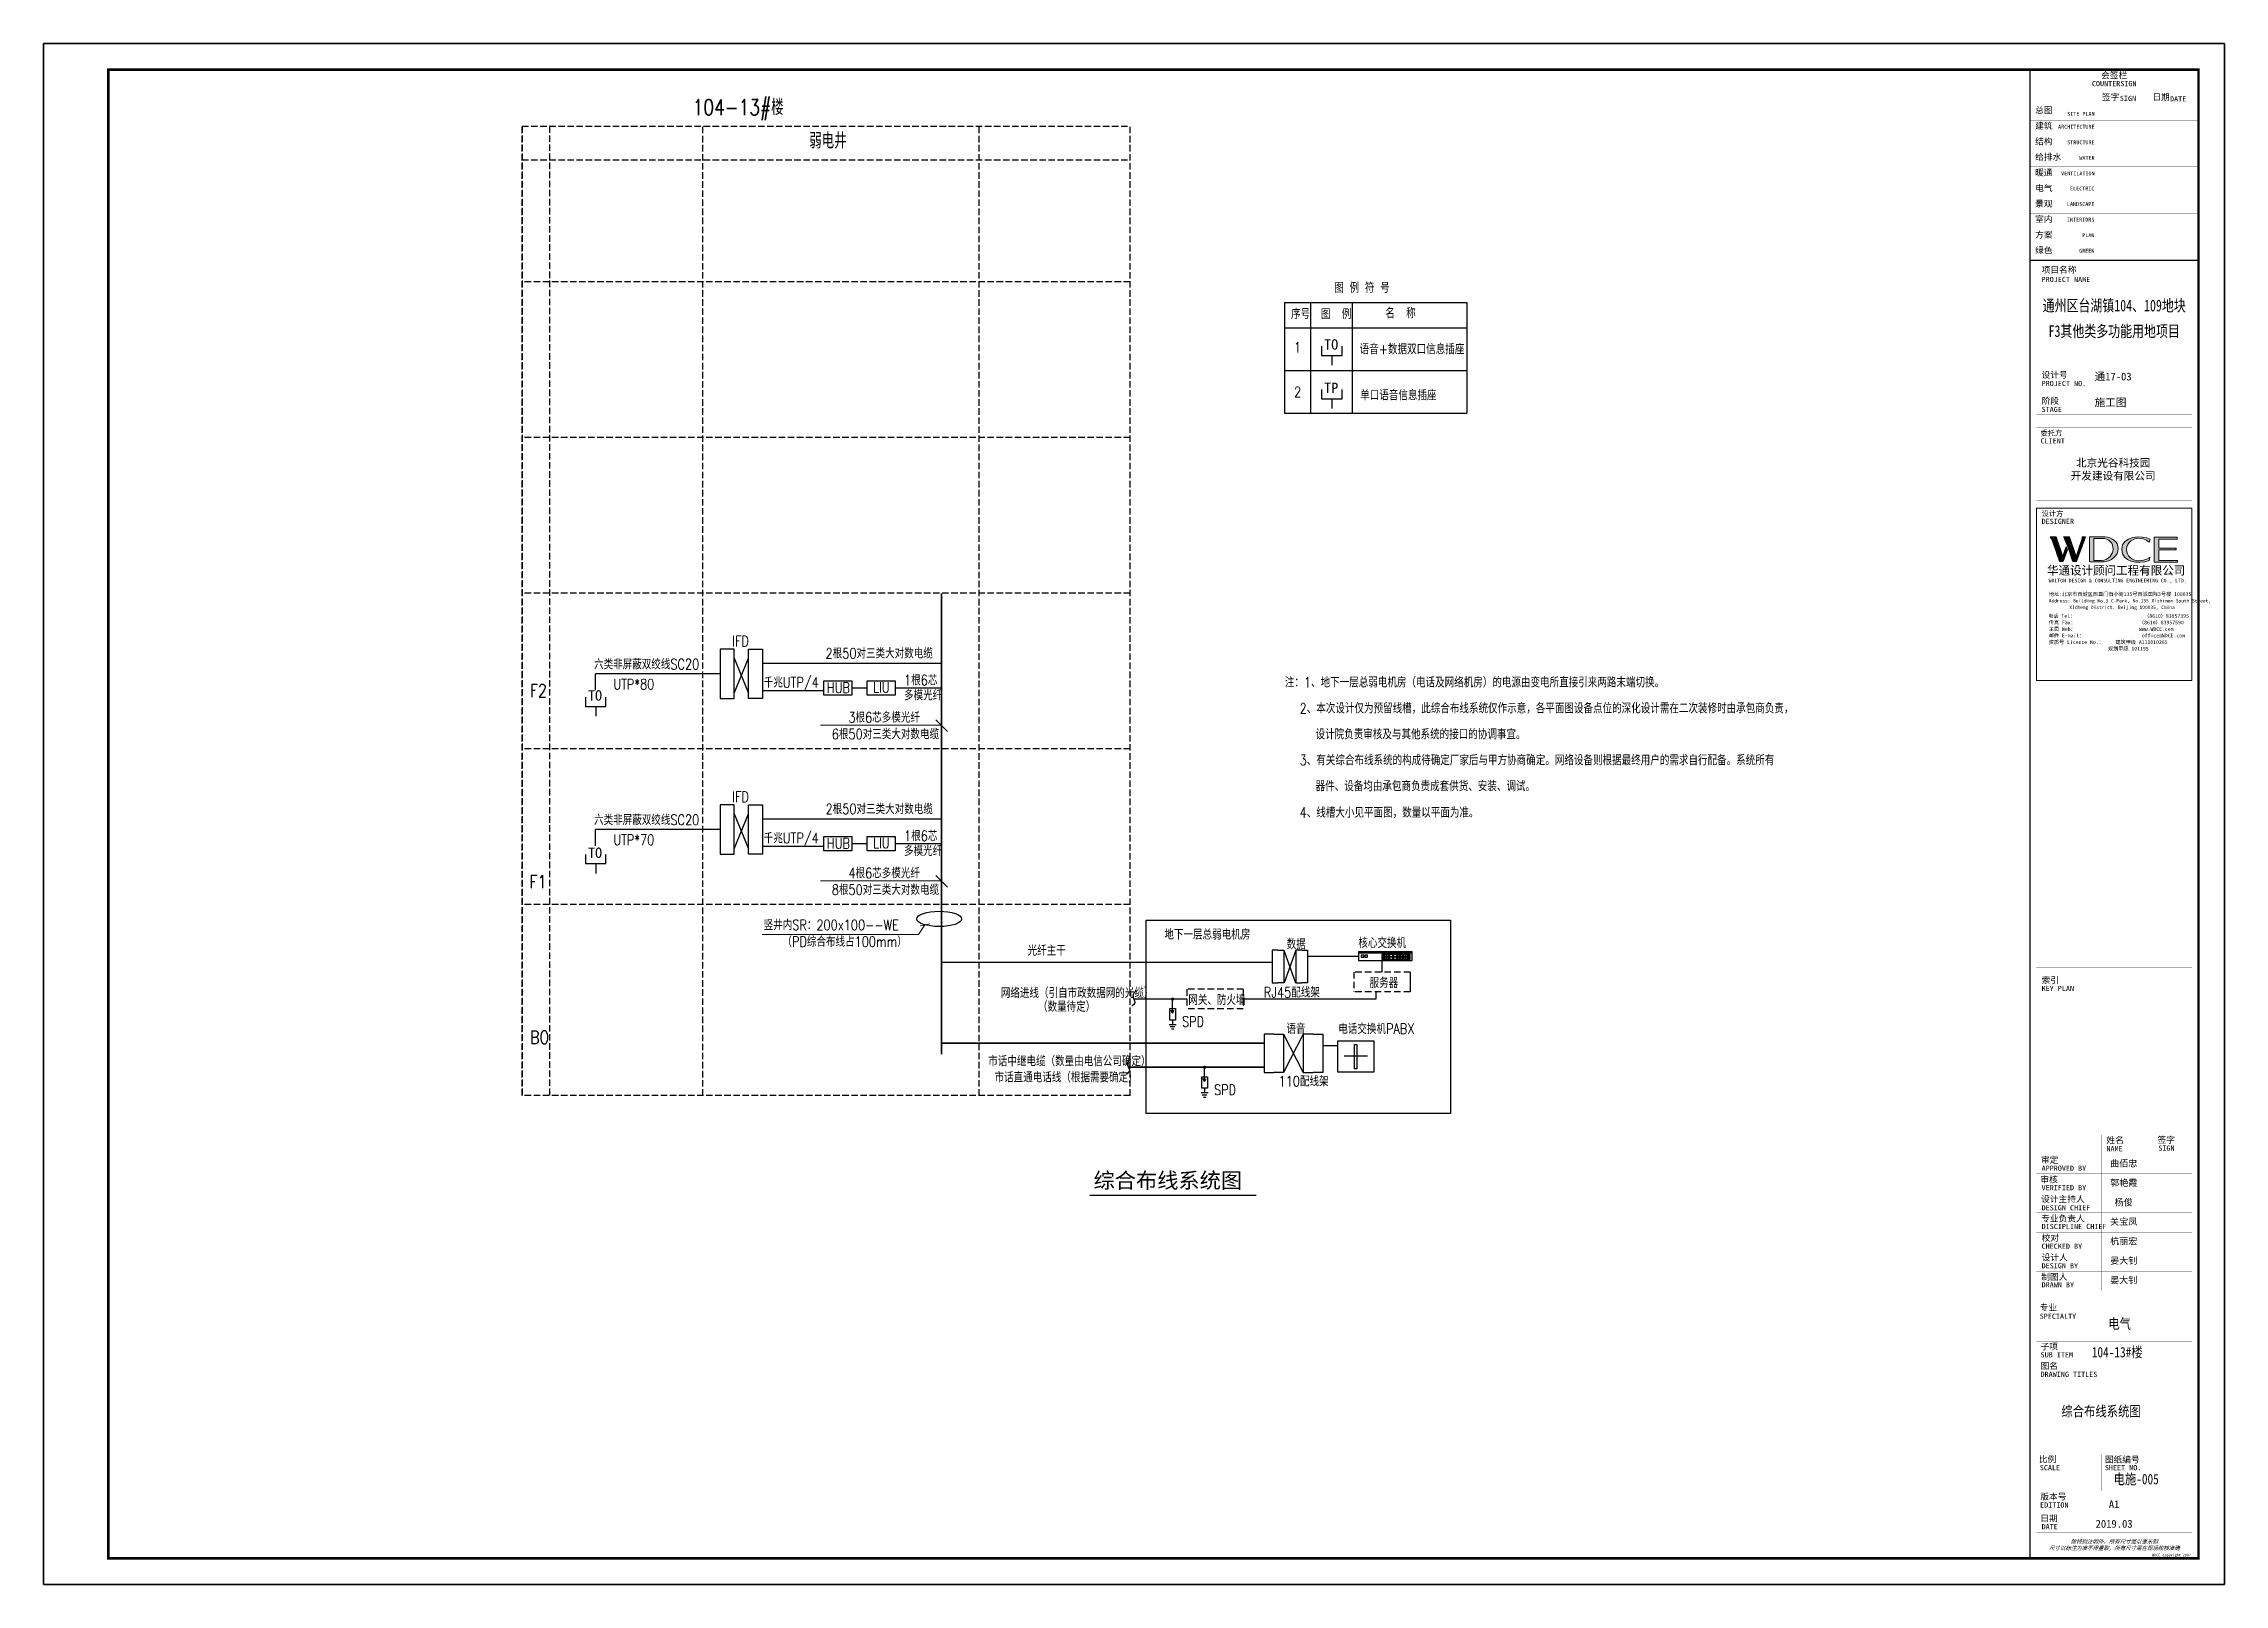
# Model space of a CAD drawing. Extents: x -54686 to 596156, y -555137 to 71395.
# Drawn here: x 359897 to 443997, y -117829 to -58429 of the extents above; entities that cross this region are included whole.
import ezdxf
from ezdxf.enums import TextEntityAlignment as Align

# ---------------------------------------------------------------- set-up
doc = ezdxf.new("R2010")
doc.units = 0
doc.header["$LTSCALE"] = 1000
for name, pattern in [('ah-pole_200$0$CENTER2', [28.575, 19.05, -3.175, 3.175, -3.175]), ('CONTINOUS', [0]), ('DASH', [0.35, 0.25, -0.1]), ('HIDDENX2', [0.75, 0.5, -0.25])]:
    doc.linetypes.add(name, pattern=pattern)
doc.layers.get('0').update_dxf_attribs({"linetype": 'CONTINUOUS'})
doc.layers.get('Defpoints').update_dxf_attribs({"linetype": 'CONTINUOUS'})
for name, color, linetype in [('0-弱电', 7, 'CONTINUOUS'), ('_综合布线', 252, 'CONTINUOUS'), ('ah-pole_200$0$A-FLOR-8', 252, 'ah-pole_200$0$CENTER2'), ('DIAN', 252, 'CONTINUOUS'), ('DIAN1', 252, 'CONTINUOUS'), ('DQ', 7, 'CONTINOUS'), ('EQUIPMENT', 252, 'CONTINUOUS'), ('J', 252, 'CONTINUOUS'), ('SCH', 252, 'CONTINUOUS'), ('SHEET_TEXT', 7, 'CONTINUOUS'), ('SYSTEM', 252, 'CONTINUOUS'), ('TEL_TITLE', 6, 'CONTINUOUS'), ('TQ', 252, 'CONTINUOUS'), ('WALL', 9, 'CONTINUOUS'), ('Z-RD-红', 252, 'CONTINUOUS'), ('Z-RD-黄1', 252, 'CONTINUOUS'), ('电气文字', 7, 'CONTINUOUS')]:
    doc.layers.add(name, color=color, linetype=linetype)
doc.styles.add('-宋体', font='', dxfattribs={"width": 0.8})
doc.styles.add('AAA', font='simhei.ttf', dxfattribs={"width": 0.8})
doc.styles.add('MM', font='complex.shx', dxfattribs={"width": 0.8, "bigfont": 'hztxt.shx'})
doc.styles.add('TQ', font='simhei.ttf')
doc.styles.add('华文细黑', font='STXIHEI.TTF', dxfattribs={"height": 10})
doc.styles.add('图签信息$0$hwxh', font='STXIHEI.TTF')
doc.styles.add('图签信息$0$华文细黑', font='STXIHEI.TTF', dxfattribs={"height": 10})
doc.styles.get('-宋体').set_extended_font_data('NSimSun')

# ---------------------------------------------------------------- blocks, each defined once
blk = doc.blocks.new('F4')
at = {"layer": 'SYSTEM'}
for p, q in [((-125, 700), (125, 700)), ((-125, 200), (-125, 700)), ((125, 200), (-125, 200)), ((0, 700), (0, 900)), ((0, 400), (0, 0)), ((125, 700), (125, 200))]:
    blk.add_line(p, q, dxfattribs=at)
at = {"layer": 'SYSTEM', "color": 1}
for q in [(-75, 270), (75, 270)]:
    blk.add_line((0, 400), q, dxfattribs=at)
blk = doc.blocks.new('A$C17A357B6')
at = {"layer": 'DIAN1', "color": 1, "linetype": 'Continuous', "const_width": 74.8}
blk.add_lwpolyline([(37, 75, 1), (113, 75, 1)], format="xyb", close=True, dxfattribs=at)
blk = doc.blocks.new('55555')
at = {"layer": '_综合布线', "color": 3}
for p, q in [((175731, 43720), (175731, 43497)), ((176225, 43497), (176225, 43720)), ((175731, 43497), (176225, 43497)), ((175978, 43497), (175978, 43263))]:
    blk.add_line(p, q, dxfattribs=at)
at = {"layer": '_综合布线', "color": 3, "style": '-宋体'}
blk.add_text('TO', height=250, dxfattribs=at).set_placement((175793, 43635))
blk = doc.blocks.new('22222')
at = {"layer": '_综合布线', "color": 3}
for p, q in [((176956, 43777), (176956, 43555)), ((177450, 43555), (177450, 43777)), ((176956, 43555), (177450, 43555)), ((177203, 43555), (177203, 43320))]:
    blk.add_line(p, q, dxfattribs=at)
at = {"layer": '_综合布线', "color": 3, "style": '-宋体'}
blk.add_text('TP', height=250, dxfattribs=at).set_placement((177019, 43692))
blk = doc.blocks.new('_Oblique')
at = {"color": 0, "linetype": 'ByBlock', "lineweight": -2}
blk.add_line((-0.5, -0.5), (0.5, 0.5), dxfattribs=at)
blk = doc.blocks.new('图签信息$0$WDCE Copyright200X')
at = {"const_width": 0.016}
blk.add_lwpolyline([(-10.6, 1.26, 1), (-11.4, 1.26, 1)], format="xyb", close=True, dxfattribs=at)
at = {"style": '图签信息$0$华文细黑'}
for s, p in [('WDCE ', (-11.46, 0.5)), ('     Copyright ', (-3.51, 0.5))]:
    blk.add_text(s, height=1, dxfattribs=at).set_placement(p, align=Align.BOTTOM_RIGHT)
blk.add_text('c', height=0.6, dxfattribs=at).set_placement((-11.04, 1.35), align=Align.MIDDLE_CENTER)
blk.add_attdef('200X', text='', height=1, dxfattribs=at).set_placement((-0.45, 0.5), align=Align.BOTTOM_RIGHT)
blk = doc.blocks.new('图签信息$0$logo2')
h = blk.add_hatch(color=7)
h.paths.add_polyline_path([(19.02, -7.36), (15.84, -7.36), (15.84, -3.97), (18.97, -3.97), (18.97, -4.24), (16.46, -4.24), (16.46, -5.45), (18.81, -5.45), (18.81, -5.69), (16.47, -5.69), (16.47, -7.12), (19.02, -7.12)])
edge = h.paths.add_edge_path()
edge.add_spline(control_points=[(15.26, -4.21), (15.26, -4.21), (15.13, -4.65), (15.13, -4.65), (15.13, -4.65), (14.62, -4.1), (13.73, -4.1), (13.04, -4.1), (12.07, -4.54), (12.08, -5.62), (12.08, -6.49), (12.77, -7.16), (13.73, -7.17), (14.66, -7.17), (15.23, -6.68), (15.23, -6.68), (15.23, -6.68), (15.16, -7.11), (15.16, -7.11), (13.63, -7.7), (11.42, -7.29), (11.41, -5.64), (11.4, -3.72), (14.16, -3.66), (15.26, -4.21)], knot_values=[0, 0, 0, 0, 1, 1, 1, 2, 2, 2, 3, 3, 3, 4, 4, 4, 5, 5, 5, 6, 6, 6, 7, 7, 7, 8, 8, 8, 8], degree=3, periodic=0)
edge = h.paths.add_edge_path(flags=16)
edge.add_spline(control_points=[(10.23, -5.57), (10.23, -5.16), (10.12, -4.83), (9.9, -4.58), (9.63, -4.27), (9.23, -4.12), (8.69, -4.12), (8.69, -4.12), (7.64, -4.12), (7.64, -4.12), (7.64, -4.12), (7.64, -7.1), (7.64, -7.1), (7.64, -7.1), (8.66, -7.1), (8.66, -7.1), (9.13, -7.1), (9.52, -6.93), (9.82, -6.6), (10.09, -6.31), (10.23, -5.96), (10.23, -5.57)], knot_values=[0, 0, 0, 0, 1, 1, 1, 2, 2, 2, 3, 3, 3, 4, 4, 4, 5, 5, 5, 6, 6, 6, 7, 7, 7, 7], degree=3, periodic=0)
edge = h.paths.add_edge_path()
edge.add_spline(control_points=[(10.92, -5.51), (10.92, -5.96), (10.72, -6.37), (10.34, -6.72), (9.92, -7.1), (9.41, -7.29), (8.82, -7.29), (8.82, -7.29), (7.03, -7.29), (7.03, -7.29), (7.03, -7.29), (7.03, -3.92), (7.03, -3.92), (7.03, -3.92), (9.1, -3.92), (9.1, -3.92), (9.59, -3.92), (10.01, -4.06), (10.36, -4.34), (10.73, -4.64), (10.92, -5.03), (10.92, -5.51)], knot_values=[0, 0, 0, 0, 1, 1, 1, 2, 2, 2, 3, 3, 3, 4, 4, 4, 5, 5, 5, 6, 6, 6, 7, 7, 7, 7], degree=3, periodic=0)
at = {"lineweight": 0}
blk.add_lwpolyline([(19.02, -7.36), (15.84, -7.36), (15.84, -3.97), (18.97, -3.97), (18.97, -4.24), (16.46, -4.24), (16.46, -5.45), (18.81, -5.45), (18.81, -5.69), (16.47, -5.69), (16.47, -7.12), (19.02, -7.12), (19.02, -7.36)], dxfattribs=at)
for points, knots in [([(10.92, -5.51), (10.92, -5.96), (10.72, -6.37), (10.34, -6.72), (9.92, -7.1), (9.41, -7.29), (8.82, -7.29), (8.82, -7.29), (7.03, -7.29), (7.03, -7.29), (7.03, -7.29), (7.03, -3.92), (7.03, -3.92), (7.03, -3.92), (9.1, -3.92), (9.1, -3.92), (9.59, -3.92), (10.01, -4.06), (10.36, -4.34), (10.73, -4.64), (10.92, -5.03), (10.92, -5.51)], [0, 0, 0, 0, 1, 1, 1, 2, 2, 2, 3, 3, 3, 4, 4, 4, 5, 5, 5, 6, 6, 6, 7, 7, 7, 7]), ([(10.23, -5.57), (10.23, -5.16), (10.12, -4.83), (9.9, -4.58), (9.63, -4.27), (9.23, -4.12), (8.69, -4.12), (8.69, -4.12), (7.64, -4.12), (7.64, -4.12), (7.64, -4.12), (7.64, -7.1), (7.64, -7.1), (7.64, -7.1), (8.66, -7.1), (8.66, -7.1), (9.13, -7.1), (9.52, -6.93), (9.82, -6.6), (10.09, -6.31), (10.23, -5.96), (10.23, -5.57)], [0, 0, 0, 0, 1, 1, 1, 2, 2, 2, 3, 3, 3, 4, 4, 4, 5, 5, 5, 6, 6, 6, 7, 7, 7, 7]), ([(15.26, -4.21), (15.26, -4.21), (15.13, -4.65), (15.13, -4.65), (15.13, -4.65), (14.62, -4.1), (13.73, -4.1), (13.04, -4.1), (12.07, -4.54), (12.08, -5.62), (12.08, -6.49), (12.77, -7.16), (13.73, -7.17), (14.66, -7.17), (15.23, -6.68), (15.23, -6.68), (15.23, -6.68), (15.16, -7.11), (15.16, -7.11), (13.63, -7.7), (11.42, -7.29), (11.41, -5.64), (11.4, -3.72), (14.16, -3.66), (15.26, -4.21)], [0, 0, 0, 0, 1, 1, 1, 2, 2, 2, 3, 3, 3, 4, 4, 4, 5, 5, 5, 6, 6, 6, 7, 7, 7, 8, 8, 8, 8])]:
    blk.add_open_spline(points, degree=3, knots=knots, dxfattribs=at)
blk = doc.blocks.new('图签信息$0$logo1')
h = blk.add_hatch(color=8)
edge = h.paths.add_edge_path()
edge.add_spline(control_points=[(3.86, -5.21), (3.63, -5.88), (3.39, -6.56), (3.39, -6.56), (3.39, -6.56), (2.5, -3.91), (2.5, -3.91), (2.5, -3.91), (1.8, -3.91), (1.69, -3.91), (2.02, -4.39), (2.95, -7.27), (2.95, -7.27), (2.95, -7.27), (3.44, -7.27), (3.44, -7.27), (3.44, -7.27), (4.03, -5.66), (4.03, -5.66), (4.03, -5.66), (3.86, -5.21), (3.86, -5.21)], knot_values=[0, 0, 0, 0, 1, 1, 1, 2, 2, 2, 3, 3, 3, 4, 4, 4, 5, 5, 5, 6, 6, 6, 7, 7, 7, 7], degree=3, periodic=0)
h = blk.add_hatch(color=7)
edge = h.paths.add_edge_path()
edge.add_spline(control_points=[(6.04, -3.91), (6.09, -4.1), (5.2, -6.56), (5.2, -6.56), (5.2, -6.56), (4.3, -3.91), (4.3, -3.91), (4.3, -3.91), (3.6, -3.91), (3.49, -3.91), (3.82, -4.39), (4.75, -7.27), (4.75, -7.27), (4.75, -7.27), (5.24, -7.27), (5.24, -7.27), (5.24, -7.27), (6.33, -4.3), (6.33, -4.3), (6.33, -4.3), (6.48, -3.91), (6.48, -3.91), (6.48, -3.91), (6.21, -3.91), (6.04, -3.91)], knot_values=[0, 0, 0, 0, 1, 1, 1, 2, 2, 2, 3, 3, 3, 4, 4, 4, 5, 5, 5, 6, 6, 6, 7, 7, 7, 8, 8, 8, 8], degree=3, periodic=0)
at = {"color": 8, "lineweight": 0}
blk.add_open_spline([(3.86, -5.21), (3.63, -5.88), (3.39, -6.56), (3.39, -6.56), (3.39, -6.56), (2.5, -3.91), (2.5, -3.91), (2.5, -3.91), (1.8, -3.91), (1.69, -3.91), (2.02, -4.39), (2.95, -7.27), (2.95, -7.27), (2.95, -7.27), (3.44, -7.27), (3.44, -7.27), (3.44, -7.27), (4.03, -5.66), (4.03, -5.66), (4.03, -5.66), (3.86, -5.21), (3.86, -5.21)], degree=3, knots=[0, 0, 0, 0, 1, 1, 1, 2, 2, 2, 3, 3, 3, 4, 4, 4, 5, 5, 5, 6, 6, 6, 7, 7, 7, 7], dxfattribs=at)
at = {"lineweight": 0}
blk.add_open_spline([(6.04, -3.91), (6.09, -4.1), (5.2, -6.56), (5.2, -6.56), (5.2, -6.56), (4.3, -3.91), (4.3, -3.91), (4.3, -3.91), (3.6, -3.91), (3.49, -3.91), (3.82, -4.39), (4.75, -7.27), (4.75, -7.27), (4.75, -7.27), (5.24, -7.27), (5.24, -7.27), (5.24, -7.27), (6.33, -4.3), (6.33, -4.3), (6.33, -4.3), (6.48, -3.91), (6.48, -3.91), (6.48, -3.91), (6.21, -3.91), (6.04, -3.91)], degree=3, knots=[0, 0, 0, 0, 1, 1, 1, 2, 2, 2, 3, 3, 3, 4, 4, 4, 5, 5, 5, 6, 6, 6, 7, 7, 7, 8, 8, 8, 8], dxfattribs=at)
blk.add_blockref('图签信息$0$logo2', (0, 0))
blk = doc.blocks.new('图签信息$0$时间-logo')
at = {"layer": 'Defpoints', "lineweight": 0}
blk.add_lwpolyline([(0, -23.46), (-21.17, -23.46), (-21.17, 0), (0, 0), (0, -23.46)], dxfattribs=at)
blk.add_blockref('图签信息$0$logo1', (-20.97, 0))
at = {"style": '图签信息$0$hwxh'}
for s, height, p in [('华通设计顾问工程有限公司 ', 1.15, (-19.73, -9.05)), ('WALTON DESIGN & CONSULTING ENGINEERING CO., LTD.', 0.5, (-19.5, -10.1)), ('地址:北京市西城区西直门南小街135号西派国际3号楼 100035', 0.5, (-19.48, -11.94)), ('电话 Tel：                        （8610）83957395 ', 0.5, (-19.56, -14.91)), ('Address: Building No.3 C-Park, No.135 Xizhimen South Street, ', 0.47, (-19.48, -12.83)), ('Xicheng District, Beijing 100035, China ', 0.47, (-16.69, -13.72)), ('传真 Fax：                      （8610）83957590 ', 0.5, (-19.48, -15.8)), ('主页 Web：                      www.WDCE.com ', 0.5, (-19.48, -16.69)), ('邮件 E-mail：                    office@WDCE.com ', 0.5, (-19.48, -17.58)), ('资质号 Licence No.：    建筑甲级 A111010265 ', 0.5, (-19.48, -18.47)), ('   规划甲级 101195', 0.5, (-12.6, -19.36))]:
    blk.add_text(s, height=height, dxfattribs=at).set_placement(p)
blk = doc.blocks.new('图签-A1')
at = {"const_width": 0.5}
for points in [[(-65, 574), (-65, 500.5), (0, 500.5), (0, 574)], [(-65, 0), (0, 0), (0, 500.5), (-65, 500.5)]]:
    blk.add_lwpolyline(points, close=True, dxfattribs=at)
at = {"const_width": 0.05}
for points in [[(-65, 566.5), (0, 566.5)], [(-39.14, 566.5), (-39.14, 500.5)], [(-19.1, 566.5), (-19.1, 500.5)], [(-65, 560.5), (0, 560.5)], [(-65, 554.5), (0, 554.5)], [(-65, 548.5), (0, 548.5)], [(-65, 542.5), (0, 542.5)], [(-65, 536.5), (0, 536.5)], [(-65, 530.5), (0, 530.5)], [(-65, 524.5), (0, 524.5)], [(-65, 518.5), (0, 518.5)], [(-65, 512.5), (0, 512.5)], [(-65, 512.5), (0, 512.5)], [(-65, 506.5), (0, 506.5)], [(-65, 500.5), (0, 500.5)], [(-62.5, 450.87), (-2.5, 450.87)], [(-62.5, 440.87), (-2.5, 440.87)], [(-2.5, 407.85), (-2.5, 436.12), (-62.5, 436.12), (-62.5, 407.85)], [(-62.5, 407.85), (-2.5, 407.85)], [(-62.5, 404.92), (-62.5, 227.83)], [(-62.5, 404.92), (-2.5, 404.92)], [(-62.5, 227.83), (-2.5, 227.83), (-2.5, 404.92)], [(-57.5, 338.36), (-7.5, 338.36)], [(-57.5, 288.83), (-7.5, 288.83)], [(-62.5, 227.83), (-2.5, 227.83)], [(-57.5, 234.85), (-7.5, 234.85)], [(-62.5, 217.74), (-2.5, 217.74)], [(-62.5, 103.26), (-2.5, 103.26), (-2.5, 163.26), (-62.5, 163.26), (-62.5, 103.26)], [(-37.5, 163.26), (-37.5, 103.26)], [(-20, 163.26), (-20, 103.26)], [(-62.5, 155.76), (-2.5, 155.76)], [(-62.5, 148.26), (-2.5, 148.26)], [(-62.5, 140.76), (-2.5, 140.76)], [(-62.5, 133.26), (-2.5, 133.26)], [(-62.5, 125.76), (-2.5, 125.76)], [(-62.5, 118.26), (-2.5, 118.26)], [(-62.5, 110.76), (-2.5, 110.76)], [(-62.5, 98.5), (-2.5, 98.5), (-2.5, 10), (-62.5, 10), (-62.5, 98.5)], [(-62.5, 83.5), (-2.5, 83.5)], [(-62.5, 76), (-2.5, 76)], [(-62.5, 40), (-2.5, 40)], [(-37.5, 40), (-37.5, 26)], [(-62.5, 26), (-2.5, 26)], [(-62.5, 18), (-2.5, 18)]]:
    blk.add_lwpolyline(points, dxfattribs=at)
at = {"ltscale": 0.001, "xscale": 2.834689937531525, "yscale": 2.834689937531525, "zscale": 2.834689937531525}
blk.add_blockref('图签信息$0$时间-logo', (-2.5, 404.92), dxfattribs=at)
blk.add_blockref('图签信息$0$WDCE Copyright200X', (-2.5, 0)).add_auto_attribs({'200X': '2007'})
at = {"style": '图签信息$0$华文细黑'}
for s, height, p in [('会签栏', 2.4, (-32.5, 573)), ('COUNTERSIGN', 2, (-32.5, 569.6))]:
    blk.add_text(s, height=height, dxfattribs=at).set_placement(p, align=Align.TOP_CENTER)
for s, height, p in [('签字', 2.4, (-37.22, 564.63)), ('SIGN', 2, (-30.32, 563.88)), ('日期', 2.4, (-17.79, 564.58)), ('DATE', 2, (-10.96, 563.7)), ('总图', 2.4, (-63, 559.5)), ('结构', 2.4, (-63, 547.5)), ('建筑', 2.4, (-63, 553.5)), ('给排水', 2.4, (-63, 541.5)), ('暖通', 2.4, (-63, 535.5)), ('电气', 2.4, (-63, 529.5)), ('景观', 2.4, (-63, 523.5)), ('室内', 2.4, (-63, 517.5)), ('绿色', 2.4, (-63, 505.5)), ('方案', 2.4, (-63, 511.5)), ('项目名称', 2.4, (-60.5, 498)), ('PROJECT NAME', 2, (-60.5, 494.08)), ('设计号', 2.4, (-60.54, 457.48)), ('PROJECT NO.', 2, (-60.5, 453.97)), ('阶段', 2.4, (-60.5, 447.47)), ('STAGE', 2, (-60.5, 443.97)), ('委托方', 2, (-60.9, 434.86)), ('CLIENT', 2, (-60.9, 431.86)), ('设计方', 2, (-60.5, 403.83)), ('DESIGNER', 2, (-60.5, 400.83)), ('KEY PLAN', 2, (-60.5, 220.74)), ('索引', 2.4, (-60.5, 224.14)), ('姓名', 2.4, (-35.5, 162.47)), ('签字', 2.4, (-15.81, 162.57)), ('审定', 2.4, (-60.73, 154.81)), ('APPROVED BY', 2, (-60.5, 151.44)), ('NAME', 2, (-35.5, 158.96)), ('SIGN', 2, (-15.5, 159.2)), ('审核', 2.4, (-60.95, 147.29)), ('VERIFIED BY', 2, (-60.5, 143.91)), ('设计主持人', 2.4, (-60.68, 139.76)), ('DESIGN CHIEF', 2, (-60.5, 136.19)), ('专业负责人', 2.4, (-60.67, 132.26)), ('DISCIPLINE CHIEF', 2, (-60.5, 128.98)), ('校对', 2.4, (-60.5, 124.76)), ('CHECKED BY', 2, (-60.5, 121.37)), ('制图人', 2.4, (-60.61, 109.76)), ('设计人', 2.4, (-60.5, 117.26)), ('DESIGN BY', 2, (-60.5, 113.83)), ('DRAWN BY', 2, (-60.5, 106.5)), ('SPECIALTY', 2, (-61.23, 94.38)), ('专业', 2.4, (-61.23, 97.93)), ('SUB ITEM', 2, (-60.88, 79.5)), ('子项', 2.4, (-60.88, 82.92)), ('图名', 2.4, (-60.91, 75.41)), ('DRAWING TITLES', 2, (-60.91, 72)), ('比例', 2.4, (-61.56, 39.42)), ('SCALE', 2, (-61.19, 36)), ('SHEET NO.', 2, (-36.1, 36)), ('图纸编号', 2.4, (-36.1, 39.32)), ('版本号', 2.4, (-61, 25.03)), ('EDITION', 2, (-61.06, 21.61)), ('日期', 2.4, (-61, 16.68)), ('DATE', 2, (-60.5, 13.26))]:
    blk.add_text(s, height=height, dxfattribs=at).set_placement(p, align=Align.TOP_LEFT)
for s, p in [('SITE PLAN', (-40.06, 557.7)), ('ARCHITECTURE', (-40.06, 552.7)), ('STRUCTURE', (-40.06, 546.7)), ('WATER', (-40.06, 540.7)), ('VENTILATION', (-40.06, 534.7)), ('LANDSCAPE', (-40.14, 522.89)), ('ELECTRIC', (-40.14, 528.89)), ('INTERIORS', (-40.14, 516.89)), ('GREEN', (-40.14, 504.89)), ('PLAN', (-40.14, 510.89))]:
    blk.add_text(s, height=1.5, dxfattribs=at).set_placement(p, align=Align.TOP_RIGHT)
at = {"color": 4, "style": '图签信息$0$华文细黑', "width": 0.75}
for s, p in [('通州区台湖镇104、109地块', (-32.5, 480.78)), ('F3其他类多功能用地项目', (-32.5, 470.91))]:
    blk.add_text(s, height=4.5, dxfattribs=at).set_placement(p, align=Align.CENTER)
at = {"color": 4, "style": '图签信息$0$华文细黑'}
for s, p in [('A1', (-32.53, 19.4)), ('2019.03', (-32.53, 11.84))]:
    blk.add_text(s, height=3, dxfattribs=at).set_placement(p, align=Align.CENTER)
at = {"style": '图签信息$0$华文细黑', "oblique": 20}
for s, p in [('尺寸以标注为准不得量取，所有尺寸需在现场校核准确', (-32.5, 4)), ('除特别注明外，所有尺寸是以毫米制', (-32.5, 6.5))]:
    blk.add_text(s, height=1.5, dxfattribs=at).set_placement(p, align=Align.MIDDLE_CENTER)
at = {"color": 4, "ltscale": 0.001, "char_height": 3, "width": 58.4895, "style": '图签信息$0$华文细黑'}
for s, insert, attachment_point in [('通17-03', (-40.06, 455.51), 4), ('施工图', (-40.06, 445.51), 4), ('北京光谷科技园\\P开发建设有限公司', (-32.9, 419.71), 5)]:
    blk.add_mtext(s, dxfattribs=dict(at, insert=insert, attachment_point=attachment_point))
blk = doc.blocks.new('A$C0199260F')
at = {"layer": 'TEL_TITLE'}
blk.add_lwpolyline([(-84100, 59400), (0, 59400), (0, 0), (-84100, 0)], close=True, dxfattribs=at)

msp = doc.modelspace()

# ---------------------------------------------------------------- linework, layer by layer
at = {"color": 3}
for p, q in [((403435, -95451), (403435, -95264)), ((403568, -96251), (403301, -96251)), ((403524, -96340), (403346, -96340)), ((403479, -96429), (403390, -96429)), ((404669, -98080), (404669, -97893)), ((404802, -98880), (404536, -98880)), ((404758, -98969), (404580, -98969)), ((404714, -99058), (404625, -99058))]:
    msp.add_line(p, q, dxfattribs=at)
at = {"color": 2, "const_width": 66.7, "elevation": 0}
msp.add_lwpolyline([(394527, -79616), (394527, -97400), (394527, -97400), (394527, -97400)], dxfattribs=at)
at = {"layer": '0-弱电', "color": 7, "lineweight": 0}
for p, q in [((393635, -92778, 0), (393881, -92400, 0)), ((387613, -92778, 0), (393635, -92778, 0))]:
    msp.add_line(p, q, dxfattribs=at)
at = {"layer": '0-弱电', "color": 7}
for p, q in [((407496, -93384), (407269, -93384)), ((407269, -93384), (407269, -94638)), ((407723, -93384), (408178, -94638)), ((408187, -93384), (407732, -94638)), ((408414, -93384), (408187, -93384)), ((408187, -93384), (408187, -94638)), ((408642, -93607), (410608, -93607)), ((410608, -93482), (412674, -93482)), ((411514, -94224), (411514, -93776)), ((407269, -94638), (407496, -94638)), ((408187, -94638), (408414, -94638)), ((407338, -96622), (406960, -96622)), ((406960, -96622), (406960, -98090)), ((408853, -96622), (408474, -96622)), ((408474, -96622), (408474, -98090)), ((409807, -97065), (409232, -97065)), ((410054, -97458), (410956, -97458)), ((406960, -98090), (407338, -98090)), ((408474, -98090), (408853, -98090))]:
    msp.add_line(p, q, dxfattribs=at)
at = {"layer": '0-弱电', "color": 7, "extrusion": (0, 0, -1)}
for p, q in [((407496, -93384), (407723, -93384)), ((407723, -93384), (407723, -94638)), ((408415, -93384), (408642, -93384)), ((408642, -93384), (408642, -94638)), ((407723, -94638), (407496, -94638)), ((408642, -94638), (408415, -94638)), ((407339, -96622), (407717, -96622)), ((407717, -96622), (408474, -98090)), ((408474, -96622), (407717, -98090)), ((407717, -96622), (407717, -98090)), ((408853, -96622), (409232, -96622)), ((409232, -96622), (409232, -98090)), ((407717, -98090), (407339, -98090)), ((409232, -98090), (408853, -98090))]:
    msp.add_line(p, q, dxfattribs=at)
at = {"layer": '0-弱电', "color": 7, "lineweight": 0, "elevation": 0}
for points in [[(394527, -84705), (394527, -84705), (389863, -84705)], [(394527, -90705), (394527, -90705), (389863, -90705)]]:
    msp.add_lwpolyline(points, dxfattribs=at)
at = {"layer": '0-弱电', "color": 7, "elevation": 0, "flags": 128}
for points in [[(402420, -92228), (414154, -92228), (414154, -99670), (402420, -99670)], [(409807, -96878), (411192, -96878), (411192, -98081), (409807, -98081)], [(410447, -97020), (410541, -97020), (410541, -97951), (410447, -97951)]]:
    msp.add_lwpolyline(points, close=True, dxfattribs=at)
for points in [[(410608, -93776), (412674, -93776), (412674, -93439), (410608, -93439), (410608, -93776)], [(410709, -93654), (410813, -93654), (410813, -93568), (410709, -93568), (410709, -93654)], [(410844, -93654), (410947, -93654), (410947, -93568), (410844, -93568), (410844, -93654)], [(411508, -93625), (412592, -93625), (412592, -93540), (411508, -93540), (411508, -93625)], [(411508, -93728), (412592, -93728), (412592, -93643), (411508, -93643), (411508, -93728)], [(411560, -93604), (411609, -93604), (411609, -93560), (411560, -93560), (411560, -93604)], [(411560, -93707), (411609, -93707), (411609, -93664), (411560, -93664), (411560, -93707)], [(411662, -93604), (411713, -93604), (411713, -93560), (411662, -93560), (411662, -93604)], [(411662, -93707), (411713, -93707), (411713, -93664), (411662, -93664), (411662, -93707)], [(411765, -93604), (411817, -93604), (411817, -93560), (411765, -93560), (411765, -93604)], [(411765, -93707), (411817, -93707), (411817, -93664), (411765, -93664), (411765, -93707)], [(411921, -93604), (411972, -93604), (411972, -93560), (411921, -93560), (411921, -93604)], [(411921, -93707), (411972, -93707), (411972, -93664), (411921, -93664), (411921, -93707)], [(412076, -93604), (412128, -93604), (412128, -93560), (412076, -93560), (412076, -93604)], [(412076, -93707), (412128, -93707), (412128, -93664), (412076, -93664), (412076, -93707)], [(412179, -93604), (412232, -93604), (412232, -93560), (412179, -93560), (412179, -93604)], [(412179, -93707), (412232, -93707), (412232, -93664), (412179, -93664), (412179, -93707)], [(412283, -93604), (412334, -93604), (412334, -93560), (412283, -93560), (412283, -93604)], [(412283, -93707), (412334, -93707), (412334, -93664), (412283, -93664), (412283, -93707)], [(412386, -93604), (412438, -93604), (412438, -93560), (412386, -93560), (412386, -93604)], [(412386, -93707), (412438, -93707), (412438, -93664), (412386, -93664), (412386, -93707)], [(412490, -93604), (412540, -93604), (412540, -93560), (412490, -93560), (412490, -93604)], [(412490, -93707), (412540, -93707), (412540, -93664), (412490, -93664), (412490, -93707)]]:
    msp.add_lwpolyline(points, dxfattribs=at)
at = {"layer": '0-弱电', "color": 7}
msp.add_ellipse((394434, -92173, 0), major_axis=(863, 0), ratio=0.343607, dxfattribs=at)
at = {"layer": 'ah-pole_200$0$A-FLOR-8', "color": 9, "linetype": 'DASH'}
for p, q in [((378347, -61615), (378347, -98987)), ((378347, -61615), (401797, -61615)), ((378347, -98987), (378347, -61615)), ((379412, -61615), (379412, -98987)), ((385315, -98987), (385315, -61615, 0)), ((395972, -98987), (395972, -61615)), ((401797, -98987), (401797, -61615)), ((378347, -62914), (401797, -62914)), ((401797, -67615), (378347, -67615)), ((401797, -73616), (378347, -73616)), ((401797, -79616), (378347, -79616)), ((401797, -85617), (378347, -85617)), ((401797, -91617), (378347, -91617)), ((401797, -98987), (378347, -98987))]:
    msp.add_line(p, q, dxfattribs=at)
at = {"layer": 'DQ', "color": 120}
for p, q in [((387617, -82310, 0), (394526, -82310, 0)), ((381176, -83354, 0), (381176, -82729, 0)), ((387617, -83363, 0), (389979, -83363, 0)), ((394526, -83273, 0), (392742, -83273, 0)), ((381176, -89355, 0), (381176, -88729, 0)), ((387618, -88311, 0), (394526, -88310, 0)), ((387618, -89364, 0), (389979, -89364, 0)), ((394526, -89273, 0), (392742, -89273, 0)), ((411275, -94985), (411275, -95264))]:
    msp.add_line(p, q, dxfattribs=at)
at = {"layer": 'DQ', "color": 120, "elevation": 0}
for points in [[(385988, -82729), (381176, -82729)], [(385988, -88729), (381176, -88729)], [(407269, -93848), (394527, -93848)], [(403981, -95264), (401946, -95264)], [(411275, -95264), (406159, -95264)]]:
    msp.add_lwpolyline(points, dxfattribs=at)
at = {"layer": 'DQ', "color": 120, "const_width": 66.7, "elevation": 0}
for points in [[(406960, -96960), (394527, -96960)], [(406960, -97893), (401735, -97893)]]:
    msp.add_lwpolyline(points, dxfattribs=at)
at = {"layer": 'EQUIPMENT', "color": 3, "linetype": 'HIDDENX2', "ltscale": 0.5}
for p, q in [((406159, -94884), (403981, -94884)), ((403981, -94884), (403981, -95644)), ((406159, -94884), (406159, -95644)), ((412603, -94224), (410425, -94224)), ((410425, -94224), (410425, -94985)), ((412603, -94985), (410425, -94985)), ((406159, -95644), (403981, -95644))]:
    msp.add_line(p, q, dxfattribs=at)
at = {"layer": 'J'}
for p, q in [((407756, -68408), (407756, -72671)), ((407756, -68408), (414778, -68408)), ((408756, -68408), (408756, -72671)), ((410366, -68408), (410366, -72671)), ((414778, -68408), (414778, -72671)), ((407756, -69388), (414778, -69388)), ((407756, -71030), (414778, -71030)), ((407756, -72671), (414778, -72671))]:
    msp.add_line(p, q, dxfattribs=at)
at = {"layer": 'SCH', "color": 120}
msp.add_line((412603, -94224), (412603, -94985), dxfattribs=at)
at = {"layer": 'SCH'}
for points in [[(402039, -94937), (401900, -95140), (401978, -95395), (401864, -95533)], [(401828, -97566), (401689, -97769), (401768, -98024), (401653, -98162)]]:
    msp.add_spline(points, degree=3, dxfattribs=at)
at = {"layer": 'TEL_TITLE'}
msp.add_lwpolyline([(359897, -117829), (443997, -117829), (443997, -58429), (359897, -58429)], close=True, dxfattribs=at)
at = {"layer": 'TEL_TITLE', "const_width": 100}
msp.add_lwpolyline([(362397, -116829), (442997, -116829), (442997, -59429), (362397, -59429)], close=True, dxfattribs=at)
at = {"layer": 'WALL', "color": 7, "const_width": 54.5, "elevation": 0}
msp.add_lwpolyline([(400235, -102828), (406667, -102828)], dxfattribs=at)
at = {"layer": 'Z-RD-红'}
for p, q in [((391656, -83273, 0), (391065, -83273, 0)), ((391656, -89273, 0), (391065, -89273, 0))]:
    msp.add_line(p, q, dxfattribs=at)
at = {"layer": 'Z-RD-黄1', "color": 7}
for p, q in [((385988, -81776, 0), (385988, -83681, 0)), ((386531, -81776, 0), (385988, -81776, 0)), ((386531, -83681, 0), (386531, -81776, 0)), ((386531, -82116, 0), (387074, -83474, 0)), ((386531, -83474, 0), (387074, -82116, 0)), ((387074, -83681, 0), (387074, -81776, 0)), ((387074, -81776, 0), (387617, -81776, 0)), ((387617, -81776, 0), (387617, -83681, 0)), ((389979, -83545, 0), (389979, -83001, 0)), ((389979, -83001, 0), (391065, -83001, 0)), ((391065, -83001, 0), (391065, -83545, 0)), ((391656, -83545, 0), (391656, -83001, 0)), ((391656, -83001, 0), (392742, -83001, 0)), ((392742, -83001, 0), (392742, -83545, 0)), ((385988, -83681, 0), (386531, -83681, 0)), ((387617, -83681, 0), (387074, -83681, 0)), ((391065, -83545, 0), (389979, -83545, 0)), ((392742, -83545, 0), (391656, -83545, 0)), ((385988, -87777, 0), (385988, -89681, 0)), ((386531, -87777, 0), (385988, -87777, 0)), ((386531, -89681, 0), (386531, -87777, 0)), ((386531, -88117, 0), (387074, -89475, 0)), ((386531, -89475, 0), (387074, -88117, 0)), ((387074, -89681, 0), (387074, -87777, 0)), ((387074, -87777, 0), (387618, -87777, 0)), ((387618, -87777, 0), (387618, -89681, 0)), ((389979, -89545, 0), (389979, -89002, 0)), ((389979, -89002, 0), (391065, -89002, 0)), ((391065, -89002, 0), (391065, -89545, 0)), ((391656, -89545, 0), (391656, -89002, 0)), ((391656, -89002, 0), (392742, -89002, 0)), ((392742, -89002, 0), (392742, -89545, 0)), ((385988, -89681, 0), (386531, -89681, 0)), ((387618, -89681, 0), (387074, -89681, 0)), ((391065, -89545, 0), (389979, -89545, 0)), ((392742, -89545, 0), (391656, -89545, 0))]:
    msp.add_line(p, q, dxfattribs=at)

# ---------------------------------------------------------------- block references
at = {"color": 3, "xscale": 0.8888888889923692, "yscale": 0.8888888889923692, "zscale": 0.8888888889923692, "rotation": 180}
for p in [(403435, -95451), (404669, -98080)]:
    msp.add_blockref('F4', p, dxfattribs=at)
at = {"layer": '0-弱电', "color": 7, "linetype": 'DASH', "lineweight": 0, "xscale": 450, "yscale": 450, "zscale": 450, "rotation": 90}
for p in [(394527, -84721), (394527, -90721)]:
    msp.add_blockref('_Oblique', p, dxfattribs=at)
at = {"layer": '0-弱电', "color": 7, "lineweight": 0, "xscale": 269.9999999999796, "yscale": 269.9999999999796, "zscale": 269.9999999999796, "rotation": 326.8180343979795}
msp.add_blockref('_Oblique', (393884, -92400, 0), dxfattribs=at)
at = {"layer": '_综合布线'}
for name, p, xscale, yscale, zscale, rotation in [('55555', (127978, -139911), 1.600000000040088, 1.600000000040088, 1.600000000040088, 359.9731996273859), ('22222', (126070, -141889), 1.600000000027342, 1.600000000027342, 1.600000000027342, 0.01631848274605092), ('55555', (99589, -153442, 0), 1.600000000040088, 1.600000000040088, 1.600000000040088, 359.9731996273859), ('55555', (99589, -159507, 0), 1.600000000040088, 1.600000000040088, 1.600000000040088, 359.9731996273859)]:
    msp.add_blockref(name, p, dxfattribs=dict(at, xscale=xscale, yscale=yscale, zscale=zscale, rotation=rotation))
at = {"layer": 'DIAN', "xscale": 0.8000000000465661, "yscale": 0.8000000000465661, "zscale": 0.8000000000465661}
for p in [(403375, -95324), (404609, -97953)]:
    msp.add_blockref('A$C17A357B6', p, dxfattribs=at)
at = {"layer": 'TEL_TITLE'}
msp.add_blockref('A$C0199260F', (443997, -117829), dxfattribs=at)
at = {"layer": 'TEL_TITLE', "xscale": 100, "yscale": 100, "zscale": 100}
msp.add_blockref('图签-A1', (442997, -116829), dxfattribs=at)

# ---------------------------------------------------------------- texts
at = {"layer": '0-弱电', "color": 7, "style": 'MM', "width": 0.8}
for s, height, p in [('104-13#楼', 600, (384930, -61181)), ('弱电井', 600, (389422, -62472, 0)), ('图 例 符 号', 400, (409675, -68038)), ('序号', 400, (408003, -69049)), ('图  例', 400, (409153, -69049)), (' 名  称', 400, (411416, -69018)), ('1', 400, (408118, -70334)), ('语音+数据双口信息插座', 400, (410649, -70406)), ('2', 400, (408118, -72057)), ('单口语音信息插座', 400, (410669, -72181)), ('IFD', 400, (386448, -81666, 0)), ('六类非屏蔽双绞线SC20', 400, (381124, -82553, 0)), ('2根50对三类大对数电缆', 400, (390053, -82134, 0)), ('F2', 500, (378650, -83621)), ('UTP*80', 400, (381868, -83325, 0)), ('千兆UTP/4', 400, (387667, -83254, 0)), ('1根6芯', 400, (393078, -83170, 0)), ('注：1、地下一层总弱电机房（电话及网络机房）的电源由变电所直接引来两路末端切换。', 400, (407764, -83251, 598)), ('多模光纤', 400, (393078, -83747, 0)), ('2、本次设计仅为预留线槽，此综合布线系统仅作示意，各平面图设备点位的深化设计需在二次装修时由承包商负责，', 400, (408334, -84251, 598)), ('6根50对三类大对数电缆', 400, (390294, -85248)), ('3根6芯多模光纤', 400, (390934, -84605)), ('设计院负责审核及与其他系统的接口的协调事宜。', 400, (408950, -85251, 598)), ('3、有关综合布线系统的构成待确定厂家后与甲方协商确定。网络设备则根据最终用户的需求自行配备。系统所有', 400, (408334, -86251, 598)), ('IFD', 400, (386448, -87667, 0)), ('器件、设备均由承包商负责成套供货、安装、调试。', 400, (408950, -87251, 598)), ('六类非屏蔽双绞线SC20', 400, (381124, -88553, 0)), ('2根50对三类大对数电缆', 400, (390054, -88135, 0)), ('4、线槽大小见平面图，数量以平面为准。', 400, (408334, -88271, 598)), ('UTP*70', 400, (381869, -89325, 0)), ('千兆UTP/4', 400, (387667, -89254, 0)), ('1根6芯', 400, (393078, -89170, 0)), ('多模光纤', 400, (393078, -89747, 0)), ('F1', 500, (378633, -90989)), ('8根50对三类大对数电缆', 400, (390294, -91248)), ('4根6芯多模光纤', 400, (390934, -90605)), ('竖井内SR：200x100--WE', 400, (387664, -92606, 0)), ('（PD综合布线占100mm）', 400, (388387, -93250, 0)), ('数据', 400, (407835, -93345)), ('RJ45配线架', 400, (406955, -95204)), ('服务器', 400, (411030, -94834)), ('网关、防火墙', 400, (404041, -95494)), ('BO', 500, (378656, -96989)), ('语音', 400, (407825, -96607)), ('110配线架', 400, (407525, -98632))]:
    msp.add_text(s, height=height, dxfattribs=at).set_placement(p)
for s, p in [('HUB', (390549, -83260, 0)), ('LIU', (392203, -83250, 0)), ('HUB', (390549, -89260, 0)), ('LIU', (392203, -89250, 0))]:
    msp.add_text(s, height=400, dxfattribs=at).set_placement(p, align=Align.MIDDLE)
for s, p in [('光纤主干', (397842, -93390)), ('地下一层总弱电机房', (403119, -92772)), ('核心交换机', (410599, -93096)), ('网络进线（引自市政数据网的光缆）', (396810, -95025)), ('（数量待定）', (398244, -95553)), ('SPD', (403798, -96131)), ('电话交换机PABX', (409824, -96410)), ('市话中继电缆（数量由电信公司确定）', (396328, -97654)), ('市话直通电话线（根据需要确定）', (396568, -98278)), ('SPD', (405032, -98760))]:
    msp.add_text(s, height=400, dxfattribs=at).set_placement(p, align=Align.MIDDLE_LEFT)
at = {"layer": 'SHEET_TEXT', "style": '华文细黑'}
for tag, p in [('曲佰忠', (440115, -101474)), ('郭艳霞', (440115, -102224)), ('杨俊', (440115, -102974)), ('关宝凤', (440115, -103724)), ('杭丽宏', (440115, -104474)), ('晏大钊', (440115, -105224)), ('晏大钊', (440115, -105974))]:
    msp.add_attdef(tag, text='', height=250, dxfattribs=at).set_placement(p, align=Align.TOP_CENTER)
at = {"layer": 'TQ', "color": 7, "style": 'TQ'}
msp.add_text('综合布线系统图', height=600, dxfattribs=at).set_placement((400387, -102556))
at = {"layer": '电气文字', "style": 'AAA', "width": 0.8}
for s, p in [('电气', (439522, -107977)), ('104-13#楼', (438884, -109077)), ('综合布线系统图', (437713, -111354)), ('电施-005', (439724, -113971))]:
    msp.add_text(s, height=400, dxfattribs=at).set_placement(p)

doc.saveas('drawing.dxf')
